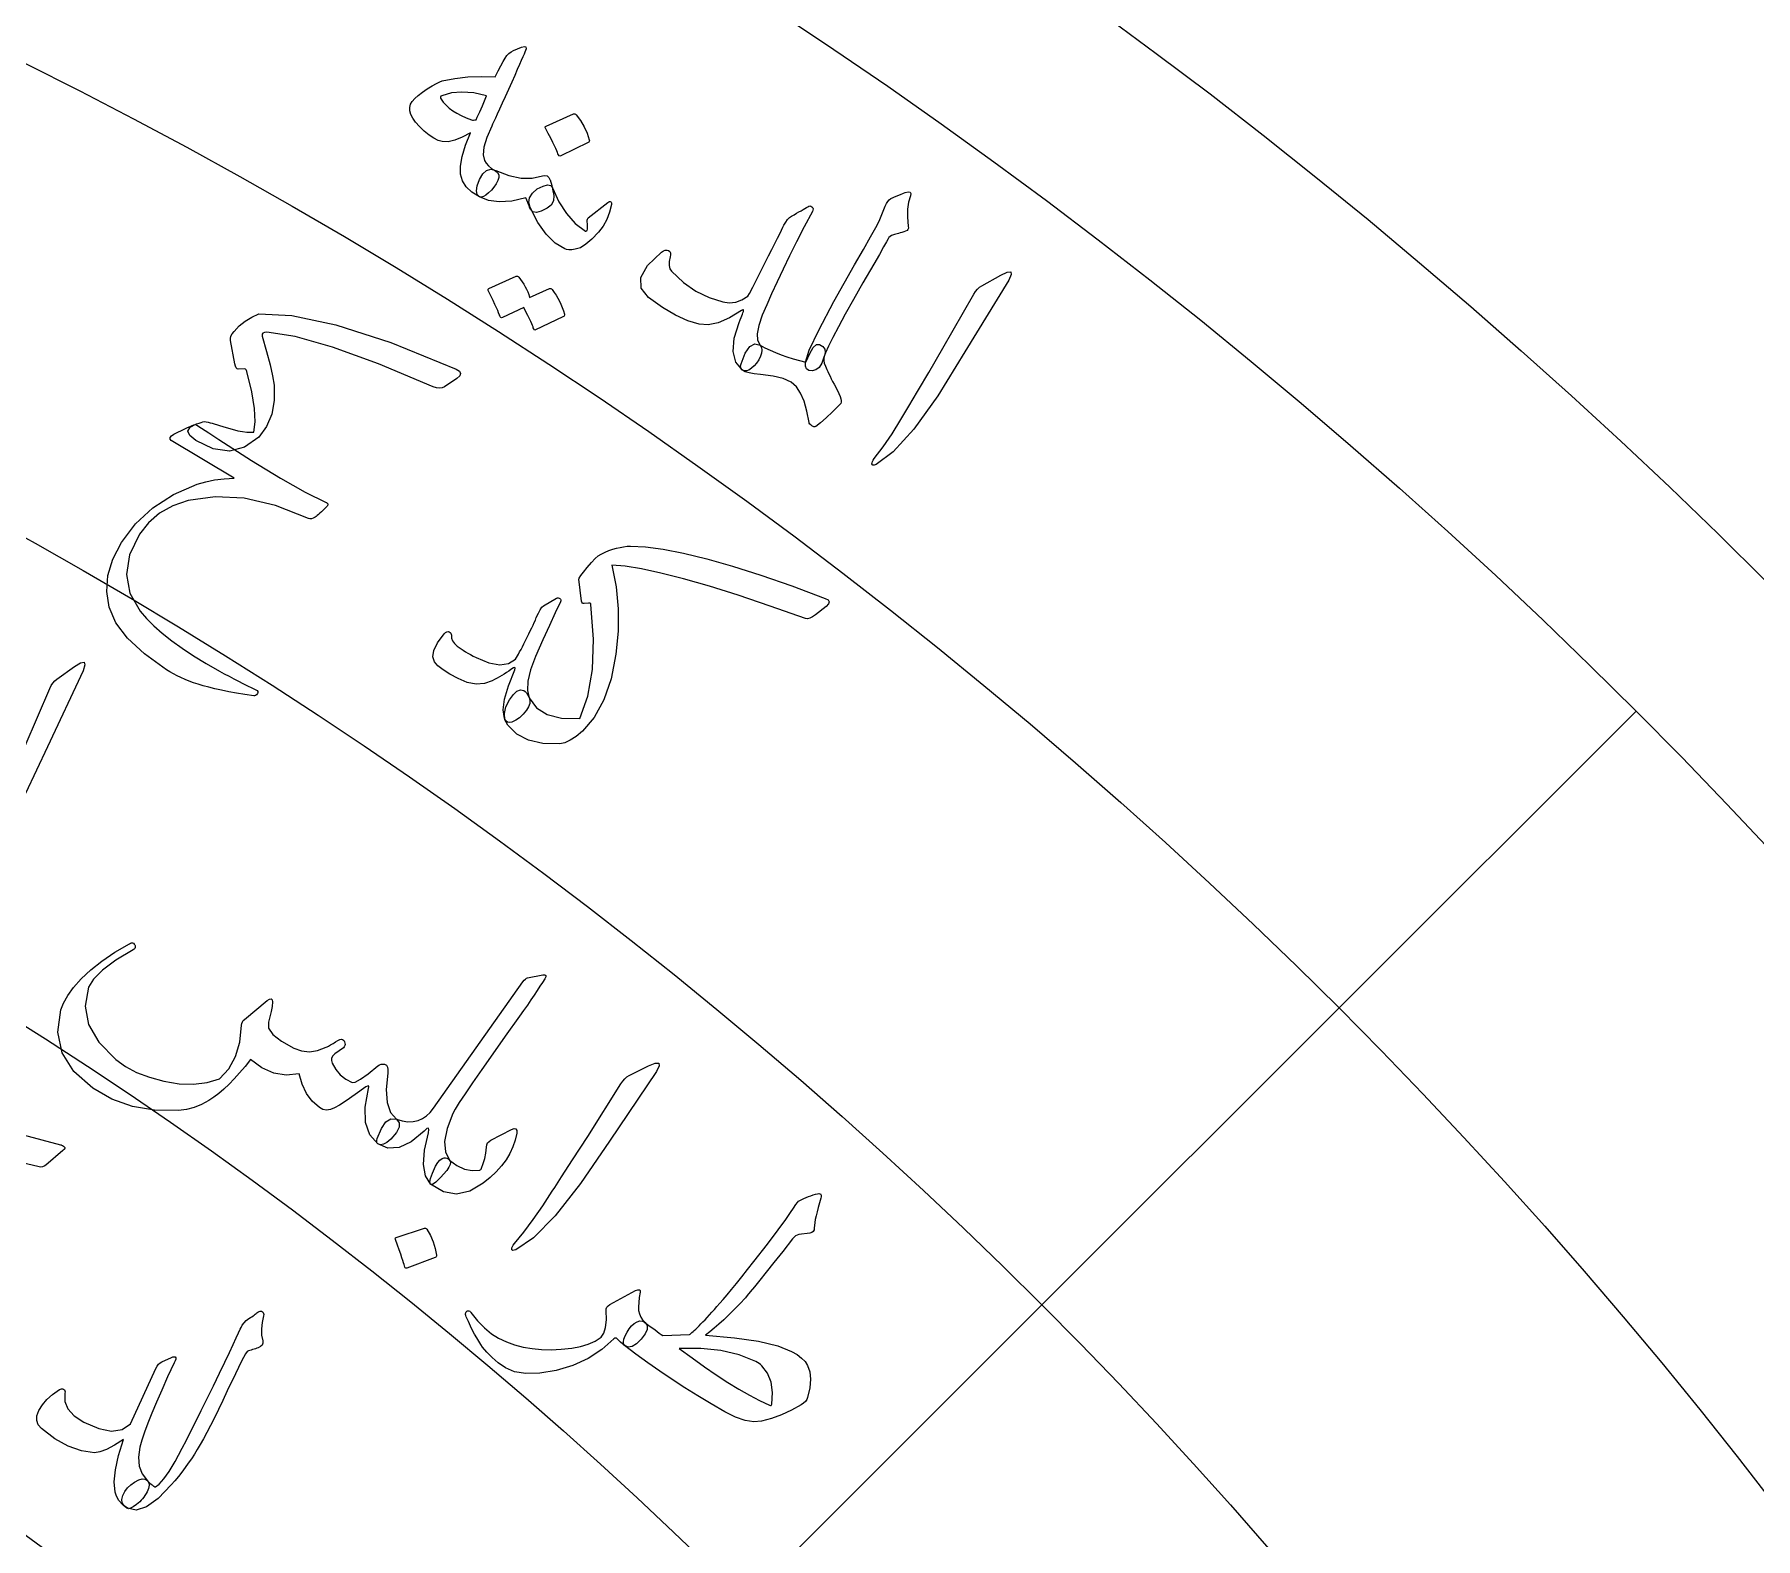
# Model space of a CAD drawing. Header units: millimetres. Extents: x -65 to 65, y -65 to 74.
# Drawn here: x 23.68 to 41.94, y 31.89 to 47.86 of the extents above; entities that cross this region are included whole.
import ezdxf

# ---------------------------------------------------------------- set-up
doc = ezdxf.new("R2010")
doc.units = ezdxf.units.MM
for name, color, linetype in [('ENGRAVE', 7, 'Continuous'), ('ENGRAVE_FINE', 8, 'Continuous'), ('GUIDE', 3, 'Continuous'), ('TEXT', 5, 'Continuous')]:
    doc.layers.add(name, color=color, linetype=linetype)

msp = doc.modelspace()

# ---------------------------------------------------------------- linework, layer by layer
at = {"layer": 'ENGRAVE'}
for radius in [57.525, 48.6086, 39.6922]:
    msp.add_circle((0, 0), radius, dxfattribs=at)
at = {"layer": 'ENGRAVE_FINE'}
for points in [[(40.6763, 40.6763), (34.3715, 34.3715)], [(34.3715, 34.3715), (28.0667, 28.0667)]]:
    msp.add_lwpolyline(points, dxfattribs=at)
for radius in [53.0668, 44.1504, 35.2341]:
    msp.add_circle((0, 0), radius, dxfattribs=at)
at = {"layer": 'GUIDE'}
msp.add_circle((0, 0), 59.475, dxfattribs=at)
at = {"layer": 'TEXT'}
for points in [[(28.8481, 47.7257), (28.8784, 47.7339), (28.8944, 47.7274), (28.8961, 47.7062), (28.8835, 47.6704), (28.8741, 47.6499), (28.8613, 47.6213), (28.8453, 47.5847), (28.826, 47.54), (28.8029, 47.4869), (28.7757, 47.4253), (28.7444, 47.355), (28.7088, 47.2762), (28.6739, 47.1987), (28.6425, 47.1294), (28.6148, 47.0682), (28.5906, 47.0151), (28.5702, 46.9704), (28.5537, 46.9342), (28.5409, 46.9065), (28.5321, 46.8874), (28.4793, 46.765), (28.4487, 46.6635), (28.4402, 46.5829), (28.4539, 46.5233), (28.4708, 46.4931), (28.4961, 46.4645), (28.5298, 46.4377), (28.572, 46.4126), (28.5942, 46.3933), (28.6057, 46.3695), (28.6064, 46.3411), (28.5963, 46.3082), (28.578, 46.2724), (28.5555, 46.2386), (28.529, 46.2068), (28.4985, 46.1769), (28.4687, 46.1538), (28.4425, 46.1391), (28.4199, 46.1328), (28.401, 46.1349), (28.3216, 46.1847), (28.2617, 46.2416), (28.2212, 46.3055), (28.2003, 46.3766), (28.1988, 46.4631), (28.216, 46.5652), (28.2521, 46.683), (28.3069, 46.8163), (28.2184, 46.7684), (28.1388, 46.7368), (28.068, 46.7215), (28.0062, 46.7224), (27.9632, 46.7352), (27.9172, 46.7577), (27.868, 46.7899), (27.8158, 46.8318), (27.7637, 46.8811), (27.7226, 46.927), (27.6925, 46.9695), (27.6734, 47.0086), (27.6632, 47.049), (27.6622, 47.0856), (27.6705, 47.1183), (27.688, 47.1472), (27.7165, 47.1793), (27.7524, 47.2123), (27.7957, 47.2462), (27.8464, 47.281), (27.8998, 47.3145), (27.9444, 47.34), (27.9801, 47.3576), (28.0069, 47.3672), (28.1395, 47.3929), (28.2774, 47.409), (28.4204, 47.4153), (28.5686, 47.4118), (28.6004, 47.4739), (28.6284, 47.527), (28.6527, 47.5714), (28.6733, 47.6068), (28.6928, 47.6353), (28.714, 47.6585), (28.7369, 47.6764), (28.7615, 47.6891)], [(28.4764, 47.2093), (28.34, 47.2387), (28.2155, 47.2486), (28.103, 47.2389), (28.0024, 47.2099), (27.993, 47.2034), (27.9883, 47.1951), (27.9884, 47.185), (27.9932, 47.1732), (28.0175, 47.1399), (28.0464, 47.1084), (28.08, 47.0785), (28.1182, 47.0502), (28.1611, 47.0236), (28.2087, 46.9987), (28.261, 46.9753), (28.3179, 46.9536), (28.3274, 46.9513), (28.3384, 46.9508), (28.351, 46.9519), (28.3651, 46.9547), (28.3786, 46.9812), (28.3923, 47.0093), (28.406, 47.0388), (28.4198, 47.0699), (28.4338, 47.1024), (28.4479, 47.1365), (28.4621, 47.1722), (28.4764, 47.2093)], [(29.3997, 47.0164), (29.406, 47.0178), (29.4129, 47.0167), (29.4204, 47.0131), (29.4284, 47.007), (29.4736, 46.945), (29.5118, 46.8798), (29.543, 46.8114), (29.5672, 46.7398), (29.5682, 46.7306), (29.5664, 46.7232), (29.562, 46.7174), (29.5548, 46.7134), (29.2631, 46.5717), (29.2542, 46.5695), (29.2464, 46.5725), (29.2398, 46.5807), (29.2342, 46.5941), (29.2294, 46.6057), (29.2215, 46.6235), (29.2106, 46.6474), (29.1965, 46.6776), (29.1789, 46.7143), (29.1574, 46.7576), (29.1319, 46.8076), (29.1025, 46.8643), (29.0992, 46.8727), (29.099, 46.8793), (29.1019, 46.8839), (29.1078, 46.8866)], [(29.1211, 46.0143), (29.057, 45.9828), (29.006, 45.9702), (28.9682, 45.9767), (28.9434, 46.0022), (28.9409, 46.0071), (28.9376, 46.0149), (28.9335, 46.0256), (28.9286, 46.0393), (28.9224, 46.0561), (28.9147, 46.0764), (28.9054, 46.1), (28.8945, 46.127), (28.7442, 46.0916), (28.612, 46.0811), (28.4976, 46.0955), (28.401, 46.1349), (28.377, 46.1613), (28.3692, 46.2012), (28.3775, 46.2545), (28.402, 46.3214), (28.4364, 46.3813), (28.4765, 46.4171), (28.5223, 46.4285), (28.5739, 46.4157), (28.7131, 46.3614), (28.8421, 46.3338), (28.961, 46.3331), (29.0698, 46.3593), (29.0958, 46.3641), (29.1181, 46.3579), (29.1366, 46.3406), (29.1514, 46.3123), (29.1536, 46.3078), (29.1561, 46.3013), (29.159, 46.2927), (29.1621, 46.282), (29.1656, 46.2692), (29.1693, 46.2544), (29.1734, 46.2375), (29.1777, 46.2186), (29.1916, 46.1498), (29.1868, 46.0928), (29.1632, 46.0477), (29.1211, 46.0143)], [(28.9389, 46.0221), (28.9257, 46.0745), (28.9335, 46.125), (28.9624, 46.1735), (29.0123, 46.22), (29.076, 46.2498), (29.1248, 46.2616), (29.1586, 46.2556), (29.1774, 46.2317), (29.2437, 46.0833), (29.3238, 45.9574), (29.4179, 45.8539), (29.5261, 45.7727), (29.5306, 45.7709), (29.5349, 45.7714), (29.539, 45.7741), (29.543, 45.779), (29.5467, 45.791), (29.5479, 45.8115), (29.5466, 45.8406), (29.5428, 45.8784), (29.5439, 45.8884), (29.5465, 45.8975), (29.5507, 45.9056), (29.5563, 45.9128), (29.7648, 46.0759), (29.7734, 46.0817), (29.7813, 46.0847), (29.7884, 46.0849), (29.7949, 46.0823), (29.8, 46.0777), (29.8031, 46.0716), (29.8042, 46.0642), (29.8033, 46.0553), (29.7819, 45.9723), (29.7516, 45.8956), (29.7124, 45.8252), (29.6643, 45.761), (29.5955, 45.6871), (29.5316, 45.6322), (29.4725, 45.5962), (29.4183, 45.5792), (29.3822, 45.5739), (29.3513, 45.5728), (29.3258, 45.5757), (29.3056, 45.5828), (29.2032, 45.6453), (29.1081, 45.7393), (29.0201, 45.8648), (28.9389, 46.0221)], [(31.38, 44.5622), (31.394, 44.5368), (31.3994, 44.5085), (31.3962, 44.4775), (31.3845, 44.4437), (31.3652, 44.4051), (31.343, 44.3709), (31.3178, 44.3411), (31.2895, 44.3155), (31.2612, 44.2967), (31.2355, 44.2871), (31.2125, 44.2867), (31.1922, 44.2955), (31.1218, 44.3818), (31.0924, 44.4949), (31.1041, 44.6351), (31.1567, 44.8024), (31.1676, 44.83), (31.1771, 44.8539), (31.1851, 44.8741), (31.1916, 44.8907), (31.1967, 44.9036), (31.2004, 44.9127), (31.2026, 44.9183), (31.2033, 44.9201), (31.2049, 44.9319), (31.2021, 44.9375), (31.195, 44.9366), (31.1834, 44.9295), (31.0538, 44.8502), (30.9354, 44.7993), (30.8282, 44.7768), (30.7322, 44.7829), (30.6119, 44.8192), (30.4827, 44.8787), (30.3445, 44.9613), (30.1969, 45.0671), (30.1172, 45.1659), (30.1129, 45.279), (30.1844, 45.4063), (30.3319, 45.5479), (30.3537, 45.5622), (30.3738, 45.57), (30.3924, 45.5713), (30.4092, 45.566), (30.4223, 45.5554), (30.4293, 45.5406), (30.4303, 45.5217), (30.4252, 45.4987), (30.4143, 45.4496), (30.4131, 45.4076), (30.4216, 45.3727), (30.4396, 45.3451), (30.5665, 45.2279), (30.6992, 45.1347), (30.8377, 45.0654), (30.9825, 45.0199), (31.0531, 45.0114), (31.1211, 45.0189), (31.1866, 45.0425), (31.2496, 45.0821), (31.2666, 45.1097), (31.3021, 45.1769), (31.3561, 45.2836), (31.4285, 45.4299), (31.4677, 45.5078), (31.5032, 45.5781), (31.5351, 45.6407), (31.5633, 45.6957), (31.5875, 45.7428), (31.6071, 45.7817), (31.6222, 45.8124), (31.6327, 45.835), (31.6512, 45.8679), (31.6706, 45.8947), (31.6908, 45.9155), (31.7118, 45.9301), (31.7405, 45.9465), (31.7673, 45.9617), (31.7921, 45.9758), (31.8151, 45.9887), (31.836, 46.0005), (31.8545, 46.0115), (31.8708, 46.0216), (31.8847, 46.0308), (31.8972, 46.0374), (31.9088, 46.0395), (31.9196, 46.0373), (31.9296, 46.0306), (31.9376, 46.019), (31.9414, 46.007), (31.9409, 45.9946), (31.9363, 45.9818), (31.849, 45.8167), (31.7677, 45.6593), (31.6924, 45.5096), (31.6231, 45.3675), (31.5596, 45.2333), (31.5018, 45.1069), (31.4496, 44.9885), (31.4032, 44.878), (31.3654, 44.7708), (31.3489, 44.6825), (31.3538, 44.613), (31.38, 44.5622)], [(32.5858, 45.4213), (32.4715, 45.2223), (32.3708, 45.0447), (32.2837, 44.8887), (32.2102, 44.754), (32.1504, 44.6411), (32.1046, 44.5499), (32.0727, 44.4804), (32.0548, 44.4328), (32.0334, 44.3699), (32.006, 44.325), (31.9724, 44.2978), (31.9328, 44.2884), (31.8964, 44.2937), (31.8723, 44.3108), (31.8605, 44.3396), (31.861, 44.3802), (31.9019, 44.5072), (32.0021, 44.7216), (32.1616, 45.0233), (32.3799, 45.4126), (32.4767, 45.5781), (32.5529, 45.711), (32.6086, 45.8112), (32.6438, 45.8787), (32.707, 46.0383), (32.7197, 46.0655), (32.7342, 46.0879), (32.7506, 46.1057), (32.7688, 46.1189), (32.8251, 46.1428), (32.8688, 46.1611), (32.9001, 46.1739), (32.9188, 46.1812), (32.9514, 46.1882), (32.9718, 46.1845), (32.9799, 46.1701), (32.9758, 46.145), (32.9547, 46.0804), (32.9437, 46.0053), (32.9429, 45.9195), (32.952, 45.8231), (32.953, 45.8045), (32.9487, 45.7898), (32.9391, 45.7788), (32.9242, 45.7717), (32.9037, 45.7648), (32.8844, 45.7585), (32.8663, 45.7527), (32.8494, 45.7473), (32.8338, 45.7425), (32.8194, 45.7382), (32.8062, 45.7344), (32.7943, 45.7311), (32.7757, 45.7244), (32.7602, 45.7154), (32.7477, 45.7044), (32.7382, 45.6911), (32.7214, 45.6594), (32.6904, 45.6038), (32.6452, 45.5245), (32.5858, 45.4213)], [(33.9337, 45.3049), (34.0025, 45.3371), (34.0397, 45.3387), (34.0451, 45.3097), (34.0188, 45.2501), (33.5529, 44.4895), (33.2646, 44.0243), (33.0109, 43.6703), (32.7928, 43.4268), (32.6106, 43.2936), (32.5905, 43.2866), (32.5764, 43.2854), (32.5682, 43.2898), (32.5661, 43.2999), (32.5675, 43.3122), (32.5722, 43.3259), (32.5803, 43.3411), (32.5916, 43.3578), (32.686, 43.4832), (32.7802, 43.6207), (32.8744, 43.77), (32.9684, 43.9314), (32.9937, 43.9731), (33.0608, 44.0864), (33.1696, 44.2715), (33.3199, 44.5285), (33.6474, 45.1026), (33.6668, 45.1317), (33.6875, 45.1564), (33.7096, 45.1766), (33.733, 45.1925)], [(29.1441, 45.1609), (29.1503, 45.1623), (29.157, 45.1612), (29.1642, 45.1576), (29.1719, 45.1516), (29.194, 45.1214), (29.2144, 45.0906), (29.2331, 45.0593), (29.2501, 45.0275), (29.2655, 44.9948), (29.2793, 44.961), (29.2915, 44.926), (29.3022, 44.8898), (29.3027, 44.8805), (29.3004, 44.8726), (29.2953, 44.8659), (29.2873, 44.8606), (28.9951, 44.7221), (28.9892, 44.7216), (28.9835, 44.7253), (28.9779, 44.7332), (28.9724, 44.7454), (28.9696, 44.7552), (28.964, 44.7697), (28.9558, 44.789), (28.9448, 44.813), (28.9309, 44.8419), (28.9143, 44.8763), (28.8947, 44.916), (28.8722, 44.961), (28.6442, 44.8531), (28.6355, 44.8509), (28.6279, 44.8538), (28.6216, 44.8619), (28.6165, 44.8751), (28.612, 44.8865), (28.6047, 44.9041), (28.5945, 44.9277), (28.5814, 44.9575), (28.565, 44.9937), (28.545, 45.0365), (28.5212, 45.0858), (28.4937, 45.1418), (28.492, 45.1493), (28.4928, 45.1552), (28.4963, 45.1595), (28.5024, 45.1621), (28.7903, 45.2928), (28.7965, 45.2943), (28.8032, 45.2932), (28.8104, 45.2897), (28.8182, 45.2837), (28.8379, 45.2594), (28.8561, 45.2343), (28.8726, 45.2083), (28.8875, 45.1815), (28.9009, 45.1539), (28.9129, 45.1259), (28.9236, 45.0974), (28.9329, 45.0685)], [(28.1605, 44.2076), (28.029, 44.1194), (28.0049, 44.1071), (27.977, 44.1029), (27.9453, 44.1067), (27.9099, 44.1187), (27.3297, 44.3643), (26.8416, 44.5408), (26.4467, 44.6513), (26.146, 44.6981), (26.1191, 44.6968), (26.1017, 44.6895), (26.0937, 44.6762), (26.0951, 44.657), (26.1427, 44.4935), (26.1794, 44.3525), (26.2055, 44.2339), (26.2212, 44.1377), (26.2235, 43.9749), (26.1971, 43.8287), (26.1423, 43.6989), (26.0593, 43.5855), (25.9081, 43.4785), (25.7467, 43.437), (25.5748, 43.4606), (25.3919, 43.5493), (25.3282, 43.6018), (25.3078, 43.6485), (25.3308, 43.6897), (25.3971, 43.7252), (25.4249, 43.7344), (25.4477, 43.7414), (25.4655, 43.7462), (25.4782, 43.7488), (25.501, 43.7461), (25.5231, 43.7422), (25.5446, 43.7374), (25.5655, 43.7314), (25.6426, 43.7068), (25.7132, 43.6854), (25.7774, 43.6676), (25.8353, 43.6531), (25.887, 43.6427), (25.9331, 43.6368), (25.9733, 43.6355), (26.0079, 43.6387), (26.0217, 43.7453), (26.014, 43.888), (25.9846, 44.0668), (25.9328, 44.2817), (25.9292, 44.2917), (25.9243, 44.2997), (25.9183, 44.3056), (25.911, 44.3094), (25.8405, 44.3058), (25.8285, 44.3095), (25.8187, 44.3204), (25.8111, 44.3383), (25.8057, 44.3633), (25.7588, 44.6102), (25.7582, 44.6333), (25.7642, 44.6573), (25.7768, 44.6821), (25.7961, 44.7077), (25.8524, 44.7661), (25.9152, 44.8165), (25.9845, 44.859), (26.0603, 44.8934), (26.4098, 44.8772), (26.8764, 44.7764), (27.459, 44.5876), (28.1556, 44.3062), (28.1893, 44.2845), (28.2013, 44.2608), (28.1917, 44.2352), (28.1605, 44.2076)], [(32.0094, 44.5681), (32.0461, 44.5462), (32.0669, 44.5178), (32.072, 44.4829), (32.0611, 44.4416), (32.0553, 44.4215), (32.0552, 44.3978), (32.0609, 44.3705), (32.0723, 44.3396), (32.0806, 44.3218), (32.0896, 44.3019), (32.0995, 44.2801), (32.1101, 44.2563), (32.1218, 44.2309), (32.1348, 44.2042), (32.1491, 44.1763), (32.1647, 44.1472), (32.1936, 44.0927), (32.2154, 44.0484), (32.2301, 44.0143), (32.2378, 43.9905), (32.2412, 43.972), (32.2404, 43.956), (32.2353, 43.9426), (32.226, 43.9317), (32.1498, 43.8533), (32.0817, 43.7881), (32.0217, 43.7361), (31.9697, 43.6972), (31.961, 43.6937), (31.9515, 43.6936), (31.9412, 43.697), (31.9301, 43.7037), (31.9173, 43.7139), (31.9079, 43.7233), (31.9017, 43.732), (31.899, 43.7399), (31.8759, 43.8618), (31.8459, 43.9655), (31.8092, 44.051), (31.7659, 44.1183), (31.7083, 44.1675), (31.6253, 44.2058), (31.5169, 44.2331), (31.3832, 44.2492), (31.3182, 44.2564), (31.2648, 44.2664), (31.2228, 44.2795), (31.1922, 44.2955), (31.1803, 44.3074), (31.1741, 44.3226), (31.1734, 44.3411), (31.1783, 44.3629), (31.2222, 44.4762), (31.2705, 44.5472), (31.323, 44.5759), (31.38, 44.5622), (31.4315, 44.5341), (31.4857, 44.5075), (31.5426, 44.4822), (31.6021, 44.4583), (31.6642, 44.436), (31.7289, 44.4157), (31.7962, 44.3974), (31.8661, 44.381), (31.9058, 44.4727), (31.9428, 44.5345), (31.9774, 44.5663), (32.0094, 44.5681)], [(25.634, 43.5605), (25.983, 43.3364), (26.2889, 43.1497), (26.5524, 43.0012), (26.7743, 42.8919), (26.7812, 42.8887), (26.7865, 42.8848), (26.7902, 42.8802), (26.7923, 42.875), (26.7928, 42.8694), (26.7914, 42.8636), (26.7884, 42.8578), (26.7836, 42.8519), (26.7627, 42.8303), (26.7432, 42.8107), (26.7251, 42.793), (26.7085, 42.7773), (26.6933, 42.7635), (26.6797, 42.7516), (26.6674, 42.7417), (26.6566, 42.7337), (26.6372, 42.7224), (26.6192, 42.7163), (26.6026, 42.7155), (26.5874, 42.7199), (26.236, 42.8576), (25.9055, 42.9347), (25.5968, 42.952), (25.3103, 42.91), (25.1462, 42.8545), (25.0053, 42.7763), (24.8875, 42.6756), (24.7925, 42.5526), (24.6874, 42.334), (24.6537, 42.1254), (24.6911, 41.9267), (24.799, 41.7377), (24.8665, 41.6596), (24.9449, 41.5812), (25.0343, 41.5025), (25.1347, 41.4234), (25.2458, 41.3438), (25.3673, 41.2635), (25.4991, 41.1824), (25.6414, 41.1003), (25.6927, 41.0723), (25.7434, 41.0451), (25.7934, 41.0187), (25.8428, 40.993), (25.8913, 40.9684), (25.9384, 40.945), (25.9843, 40.9228), (26.029, 40.9018), (26.042, 40.8945), (26.0488, 40.8854), (26.0494, 40.8745), (26.0439, 40.8618), (26.0343, 40.849), (26.0248, 40.8405), (26.0152, 40.8363), (26.0057, 40.8365), (25.9113, 40.8509), (25.8228, 40.8657), (25.7402, 40.8809), (25.6634, 40.8966), (25.5926, 40.9124), (25.5277, 40.9283), (25.4688, 40.9441), (25.4158, 40.96), (25.3675, 40.9773), (25.321, 40.9949), (25.2763, 41.0128), (25.2334, 41.031), (25.1922, 41.0499), (25.153, 41.0699), (25.1155, 41.0912), (25.08, 41.1136), (24.8465, 41.2824), (24.6669, 41.449), (24.5415, 41.6141), (24.4703, 41.7783), (24.445, 41.9458), (24.4582, 42.1164), (24.51, 42.29), (24.6008, 42.4666), (24.7509, 42.6639), (24.9349, 42.8332), (25.1533, 42.9738), (25.4063, 43.0853), (25.4954, 43.1115), (25.5904, 43.1308), (25.6913, 43.1432), (25.7981, 43.1486), (25.1307, 43.5481), (25.1186, 43.5644), (25.119, 43.5809), (25.1321, 43.5975), (25.1578, 43.6143), (25.2004, 43.6358), (25.2389, 43.6549), (25.2733, 43.6718), (25.3036, 43.6863), (25.3298, 43.6984), (25.3516, 43.7079), (25.3691, 43.7147), (25.3823, 43.7189), (25.4013, 43.7099), (25.4497, 43.6806), (25.5273, 43.6309), (25.634, 43.5605)], [(32.0712, 41.8726), (32.1019, 41.8565), (32.1139, 41.8368), (32.1073, 41.8137), (32.0821, 41.7871), (31.9665, 41.6972), (31.9355, 41.6753), (31.9073, 41.6614), (31.8821, 41.6553), (31.8598, 41.6572), (31.4875, 41.7905), (31.1479, 41.9049), (30.8413, 42.0012), (30.5676, 42.08), (30.3271, 42.1415), (30.12, 42.1855), (29.9463, 42.2127), (29.806, 42.2233), (29.8508, 41.9941), (29.8731, 41.7606), (29.8729, 41.5229), (29.8503, 41.281), (29.7979, 41.0177), (29.721, 40.7938), (29.6202, 40.6091), (29.4961, 40.4634), (29.4281, 40.4067), (29.3654, 40.3653), (29.3078, 40.3389), (29.2554, 40.3277), (29.0744, 40.3314), (28.922, 40.3656), (28.7978, 40.4305), (28.7015, 40.5266), (28.6719, 40.5845), (28.6653, 40.6488), (28.6816, 40.7196), (28.7209, 40.7968), (28.7608, 40.8524), (28.7993, 40.8874), (28.8365, 40.9016), (28.8723, 40.8951), (28.8854, 40.8848), (28.8993, 40.8681), (28.9139, 40.8449), (28.9294, 40.8152), (29.0049, 40.7097), (29.1194, 40.6383), (29.273, 40.6007), (29.4663, 40.5966), (29.5522, 40.835), (29.6012, 41.1161), (29.6125, 41.4403), (29.5847, 41.8077), (29.5819, 41.8154), (29.5766, 41.8203), (29.5689, 41.8226), (29.5588, 41.8221), (29.5127, 41.8192), (29.5025, 41.8192), (29.4945, 41.8231), (29.4887, 41.8309), (29.4851, 41.8425), (29.4563, 42.0753), (29.4609, 42.0883), (29.4772, 42.1138), (29.5053, 42.1517), (29.545, 42.202), (29.5891, 42.2542), (29.6283, 42.2951), (29.6626, 42.3246), (29.6921, 42.3428), (29.7345, 42.3625), (29.7759, 42.3794), (29.8161, 42.3937), (29.8553, 42.4053), (29.8935, 42.4143), (29.9308, 42.421), (29.9673, 42.4254), (30.0029, 42.4273), (30.163, 42.4186), (30.3513, 42.3934), (30.5679, 42.3514), (30.8127, 42.2922), (31.0855, 42.2152), (31.3863, 42.1201), (31.7149, 42.0061), (32.0712, 41.8726)], [(28.6668, 40.5985), (28.6539, 40.6874), (28.6676, 40.8028), (28.708, 40.9447), (28.7749, 41.1131), (28.7812, 41.1323), (28.7767, 41.1394), (28.7612, 41.1345), (28.7349, 41.1175), (28.7112, 41.1008), (28.687, 41.0846), (28.6625, 41.069), (28.6377, 41.0538), (28.6126, 41.039), (28.5875, 41.0245), (28.5624, 41.0102), (28.5372, 40.9962), (28.4532, 40.9683), (28.3647, 40.963), (28.2716, 40.9803), (28.174, 41.0202), (28.0854, 41.0682), (28.0145, 41.1137), (27.9611, 41.1568), (27.9253, 41.1976), (27.9052, 41.2516), (27.9153, 41.3192), (27.9556, 41.4003), (28.0263, 41.4949), (28.0411, 41.509), (28.055, 41.5174), (28.0679, 41.52), (28.0799, 41.517), (28.091, 41.5098), (28.0985, 41.5016), (28.1024, 41.4923), (28.1027, 41.4821), (28.1034, 41.4508), (28.1143, 41.4208), (28.1352, 41.3922), (28.1663, 41.365), (28.1849, 41.3509), (28.2054, 41.3364), (28.2278, 41.3216), (28.2522, 41.3064), (28.2783, 41.2909), (28.3061, 41.2753), (28.3354, 41.2596), (28.3663, 41.2437), (28.5018, 41.1879), (28.6167, 41.1665), (28.711, 41.1799), (28.7847, 41.2281), (28.7934, 41.2434), (28.8034, 41.2612), (28.815, 41.2814), (28.8279, 41.304), (28.8421, 41.3295), (28.8573, 41.3581), (28.8736, 41.39), (28.8908, 41.4251), (28.9082, 41.461), (28.9249, 41.4951), (28.9408, 41.5276), (28.9561, 41.5583), (28.9703, 41.5876), (28.9831, 41.6155), (28.9945, 41.6423), (29.0046, 41.6678), (29.0265, 41.7151), (29.0462, 41.7517), (29.0639, 41.7774), (29.0794, 41.7923), (29.2203, 41.8748), (29.2289, 41.8774), (29.2373, 41.8777), (29.2455, 41.8756), (29.2536, 41.8712), (29.2601, 41.8647), (29.2633, 41.8565), (29.2634, 41.8466), (29.2603, 41.8351), (29.205, 41.7199), (29.1428, 41.585), (29.0735, 41.4305), (28.9971, 41.2563), (28.9435, 41.1143), (28.9143, 40.9935), (28.9096, 40.8938), (28.9294, 40.8152), (28.9369, 40.7871), (28.9346, 40.7562), (28.9224, 40.7224), (28.9002, 40.6858), (28.8646, 40.6414), (28.8267, 40.6056), (28.7866, 40.5783), (28.7443, 40.5595), (28.7192, 40.554), (28.698, 40.5587), (28.6805, 40.5735), (28.6668, 40.5985)], [(27.3237, 36.9097), (27.3403, 36.9202), (27.3575, 36.9263), (27.3754, 36.928), (27.3939, 36.9253), (27.4133, 36.9152), (27.4255, 36.8962), (27.4305, 36.8685), (27.4284, 36.8319), (27.4112, 36.6591), (27.4207, 36.5198), (27.457, 36.4139), (27.5205, 36.3413), (27.5498, 36.3048), (27.5496, 36.2578), (27.5199, 36.2001), (27.4607, 36.1319), (27.4188, 36.096), (27.382, 36.0756), (27.3503, 36.0707), (27.3236, 36.0813), (27.2383, 36.1777), (27.1931, 36.3077), (27.1877, 36.4715), (27.222, 36.6693), (27.2256, 36.6866), (27.2221, 36.6951), (27.2115, 36.6948), (27.1938, 36.6857), (27.0804, 36.6033), (26.9876, 36.5384), (26.9151, 36.4911), (26.863, 36.4615), (26.8199, 36.444), (26.7789, 36.439), (26.7399, 36.4466), (26.7029, 36.4666), (26.6261, 36.5337), (26.5644, 36.6158), (26.5179, 36.7129), (26.4864, 36.8252), (26.3498, 36.8112), (26.2188, 36.8318), (26.093, 36.8872), (25.9722, 36.9773), (25.9136, 36.9023), (25.8558, 36.8332), (25.7991, 36.7701), (25.7433, 36.7129), (25.6884, 36.6615), (25.6342, 36.6157), (25.5808, 36.5754), (25.528, 36.5407), (25.4523, 36.4982), (25.3734, 36.4663), (25.2913, 36.4447), (25.2059, 36.4336), (24.9534, 36.4369), (24.7184, 36.4775), (24.5003, 36.5556), (24.2986, 36.6716), (24.0977, 36.8502), (23.9737, 37.0479), (23.9267, 37.2654), (23.9569, 37.5035), (23.9851, 37.5761), (24.0308, 37.6552), (24.0943, 37.7407), (24.1756, 37.8326), (24.2751, 37.9273), (24.3934, 38.0212), (24.5306, 38.1142), (24.6869, 38.2062), (24.6991, 38.2115), (24.71, 38.2139), (24.7196, 38.2133), (24.7278, 38.2099), (24.737, 38.2026), (24.7434, 38.1944), (24.7471, 38.1853), (24.7481, 38.1752), (24.7464, 38.1652), (24.7422, 38.1563), (24.7356, 38.1485), (24.7264, 38.1417), (24.5413, 38.0298), (24.401, 37.9259), (24.3051, 37.8306), (24.2534, 37.744), (24.2166, 37.5441), (24.2527, 37.3497), (24.3612, 37.1604), (24.542, 36.9755), (24.6432, 36.9021), (24.7618, 36.8396), (24.8977, 36.7878), (25.0512, 36.7465), (25.2148, 36.7191), (25.3677, 36.7139), (25.5099, 36.7311), (25.6414, 36.7709), (25.7408, 36.8767), (25.8134, 37.0067), (25.8588, 37.1611), (25.8766, 37.3401), (25.8796, 37.3598), (25.8857, 37.3768), (25.8948, 37.3911), (25.907, 37.4028), (26.1466, 37.6027), (26.1717, 37.6183), (26.1901, 37.621), (26.2017, 37.6107), (26.2064, 37.5875), (26.2002, 37.5383), (26.1906, 37.4859), (26.1776, 37.4303), (26.1612, 37.3716), (26.1635, 37.3099), (26.2097, 37.2434), (26.2994, 37.172), (26.4328, 37.0954), (26.5141, 37.0666), (26.5978, 37.0587), (26.684, 37.0718), (26.7728, 37.1058), (26.785, 37.1108), (26.7973, 37.1166), (26.8096, 37.1233), (26.8219, 37.1307), (26.8343, 37.1386), (26.8469, 37.1468), (26.8596, 37.155), (26.8724, 37.1635), (26.8973, 37.1791), (26.9183, 37.1884), (26.9355, 37.1917), (26.9488, 37.1888), (26.9577, 37.1826), (26.9648, 37.1738), (26.97, 37.1625), (26.9733, 37.1486), (26.9749, 37.1354), (26.9728, 37.1232), (26.9669, 37.1121), (26.9573, 37.1019), (26.8664, 37.0381), (26.844, 37.0149), (26.8318, 36.9905), (26.8298, 36.9647), (26.8381, 36.9378), (26.8763, 36.8698), (26.9243, 36.8132), (26.9822, 36.7677), (27.0499, 36.7334), (27.0836, 36.7373), (27.1404, 36.768), (27.2204, 36.8255), (27.3237, 36.9097)], [(28.0848, 35.9069), (28.0931, 35.8869), (28.0907, 35.862), (28.0777, 35.8323), (28.054, 35.7976), (27.9892, 35.7237), (27.9393, 35.6745), (27.9042, 35.6499), (27.8839, 35.65), (27.829, 35.7397), (27.8066, 35.8607), (27.8165, 36.013), (27.8588, 36.197), (27.8652, 36.2324), (27.86, 36.2475), (27.8433, 36.2423), (27.815, 36.2169), (27.6761, 36.1031), (27.548, 36.0426), (27.4305, 36.0353), (27.3236, 36.0813), (27.3167, 36.0896), (27.3132, 36.1016), (27.3131, 36.1173), (27.3163, 36.1368), (27.3599, 36.2438), (27.4083, 36.3136), (27.4619, 36.3461), (27.5205, 36.3413), (27.5816, 36.324), (27.6404, 36.3162), (27.697, 36.3181), (27.7514, 36.3296), (27.7959, 36.3492), (27.838, 36.3774), (27.8776, 36.4144), (27.9149, 36.46), (28.8622, 37.8023), (28.876, 37.8188), (28.8888, 37.831), (28.9007, 37.8388), (28.9116, 37.8421), (29.0731, 37.8736), (29.0948, 37.8744), (29.1056, 37.8681), (29.1057, 37.8546), (29.0949, 37.834), (29.0702, 37.7956), (29.0432, 37.7537), (29.0139, 37.7085), (28.9823, 37.66), (28.9481, 37.6083), (28.9107, 37.5539), (28.8703, 37.4967), (28.8269, 37.4366), (28.6753, 37.2245), (28.5417, 37.0359), (28.4261, 36.8709), (28.3286, 36.7294), (28.2491, 36.6118), (28.1876, 36.5184), (28.1441, 36.449), (28.1187, 36.4039), (28.0577, 36.2432), (28.0317, 36.1068), (28.0407, 35.9948), (28.0848, 35.9069)], [(30.1966, 36.9092), (30.2669, 36.9383), (30.3042, 36.9381), (30.3085, 36.9088), (30.2797, 36.8504), (29.7816, 36.1104), (29.4734, 35.6582), (29.2046, 35.3156), (28.9761, 35.0819), (28.7883, 34.9566), (28.768, 34.9505), (28.7538, 34.9498), (28.7459, 34.9546), (28.7442, 34.9648), (28.7461, 34.977), (28.7514, 34.9905), (28.7601, 35.0053), (28.7722, 35.0215), (28.8719, 35.1427), (28.972, 35.2759), (29.0725, 35.4211), (29.1734, 35.5783), (29.2004, 35.6188), (29.2723, 35.7292), (29.389, 35.9095), (29.5501, 36.1598), (29.9015, 36.7197), (29.9221, 36.7479), (29.9438, 36.7717), (29.9668, 36.791), (29.9909, 36.8058)], [(28.5234, 36.12), (28.7428, 36.2329), (28.7699, 36.2429), (28.7879, 36.2399), (28.7968, 36.2239), (28.7965, 36.1949), (28.7795, 36.1208), (28.7548, 36.0491), (28.7226, 35.9796), (28.6829, 35.9123), (28.6351, 35.8471), (28.579, 35.7837), (28.5145, 35.722), (28.4416, 35.6621), (28.2982, 35.5776), (28.1572, 35.5479), (28.0182, 35.5728), (27.8811, 35.6522), (27.8739, 35.6725), (27.8806, 35.7112), (27.9012, 35.7684), (27.9356, 35.8442), (27.9577, 35.8817), (27.9805, 35.9091), (28.0038, 35.9262), (28.0277, 35.9332), (28.0417, 35.932), (28.0554, 35.9277), (28.0688, 35.92), (28.082, 35.9092), (28.1623, 35.8502), (28.2429, 35.8127), (28.324, 35.7966), (28.4055, 35.8019), (28.4103, 35.8036), (28.4145, 35.8075), (28.4182, 35.8136), (28.4213, 35.8218), (28.442, 35.8707), (28.4579, 35.9246), (28.4689, 35.9834), (28.4752, 36.0472), (28.4789, 36.0702), (28.4882, 36.09), (28.503, 36.1066), (28.5234, 36.12)], [(31.9902, 35.5514), (32.0031, 35.5523), (32.0132, 35.5515), (32.0204, 35.5489), (32.0248, 35.5446), (32.0281, 35.5374), (32.0293, 35.5284), (32.0282, 35.5178), (32.025, 35.5054), (32.01, 35.4531), (31.9965, 35.4042), (31.9845, 35.3589), (31.974, 35.317), (31.9656, 35.2788), (31.9596, 35.2445), (31.9562, 35.214), (31.9552, 35.1873), (31.9533, 35.1664), (31.9446, 35.1505), (31.929, 35.1396), (31.9065, 35.1337), (31.7902, 35.1168), (31.7726, 35.1116), (31.756, 35.1026), (31.7402, 35.0897), (31.7253, 35.0729), (31.6196, 34.938), (31.526, 34.8194), (31.4448, 34.7173), (31.3758, 34.6316), (31.3192, 34.5618), (31.2749, 34.5078), (31.243, 34.4695), (31.2234, 34.4469), (31.1635, 34.382), (31.1054, 34.3215), (31.0492, 34.2654), (30.9949, 34.2138), (30.9426, 34.1664), (30.8925, 34.1231), (30.8447, 34.084), (30.7991, 34.0489), (31.1083, 34.0224), (31.3641, 33.9842), (31.5662, 33.9353), (31.7143, 33.8764), (31.7731, 33.8424), (31.8206, 33.8064), (31.8569, 33.7685), (31.882, 33.7287), (31.9059, 33.6605), (31.9143, 33.5807), (31.9071, 33.4893), (31.8843, 33.3865), (31.8755, 33.3651), (31.8609, 33.3449), (31.8405, 33.3259), (31.8143, 33.308), (31.7113, 33.2523), (31.6072, 33.205), (31.5021, 33.1662), (31.3959, 33.1358), (31.3143, 33.1288), (31.2221, 33.143), (31.1191, 33.1783), (31.0053, 33.2345), (30.8615, 33.3185), (30.7206, 33.4037), (30.5826, 33.4901), (30.4475, 33.5776), (30.3156, 33.6664), (30.1872, 33.7566), (30.0622, 33.8481), (29.9407, 33.941), (29.9311, 33.9561), (29.9291, 33.9778), (29.9347, 34.0061), (29.9478, 34.041), (29.9673, 34.0808), (29.99, 34.1161), (30.0158, 34.1468), (30.0447, 34.1729), (30.0746, 34.1916), (30.1032, 34.1999), (30.1305, 34.1979), (30.1565, 34.1856), (30.1854, 34.1628), (30.213, 34.1416), (30.2395, 34.1222), (30.2647, 34.1043), (30.2884, 34.0878), (30.3102, 34.0723), (30.3303, 34.0578), (30.3485, 34.0443), (30.6295, 34.0554), (30.6365, 34.0605), (30.6452, 34.0675), (30.6556, 34.0763), (30.6676, 34.0869), (30.6813, 34.0994), (30.6967, 34.1138), (30.7137, 34.13), (30.7324, 34.1481), (30.7524, 34.168), (30.7735, 34.1897), (30.7956, 34.2132), (30.8187, 34.2386), (30.8429, 34.2654), (30.8681, 34.2935), (30.8944, 34.3227), (30.9218, 34.3531), (30.9523, 34.3877), (30.9883, 34.4297), (31.0296, 34.4791), (31.0763, 34.5358), (31.1281, 34.5995), (31.1847, 34.6699), (31.2459, 34.747), (31.312, 34.8308), (31.458, 35.0171), (31.572, 35.166), (31.6539, 35.2772), (31.7038, 35.3507), (31.7345, 35.3993), (31.7585, 35.4356), (31.7759, 35.4595), (31.7866, 35.4712), (31.8151, 35.4858), (31.8425, 35.499), (31.8689, 35.5106), (31.8942, 35.5207), (31.9189, 35.5296), (31.9431, 35.5377), (31.9669, 35.545), (31.9902, 35.5514)], [(27.8174, 35.1859), (27.8237, 35.1868), (27.8302, 35.185), (27.837, 35.1808), (27.8441, 35.1741), (27.8803, 35.109), (27.9092, 35.0414), (27.931, 34.9713), (27.9456, 34.8987), (27.9453, 34.8896), (27.9427, 34.8824), (27.9376, 34.8772), (27.9302, 34.8739), (27.6293, 34.7616), (27.6204, 34.7603), (27.6133, 34.7639), (27.6078, 34.7726), (27.6041, 34.7862), (27.6009, 34.798), (27.5955, 34.8162), (27.5878, 34.8408), (27.5779, 34.8717), (27.5654, 34.9093), (27.5499, 34.9538), (27.5315, 35.0052), (27.51, 35.0636), (27.5078, 35.0722), (27.5084, 35.0787), (27.5118, 35.0829), (27.5179, 35.0851)], [(29.784, 34.3764), (30.0584, 34.5221), (30.0829, 34.5314), (30.0994, 34.532), (30.1078, 34.5241), (30.1081, 34.5076), (30.0975, 34.4495), (30.091, 34.3975), (30.0884, 34.3515), (30.09, 34.3116), (30.098, 34.275), (30.1122, 34.2415), (30.1326, 34.2108), (30.1592, 34.1832), (30.1809, 34.1507), (30.1813, 34.1105), (30.1603, 34.0624), (30.1181, 34.0067), (30.0675, 33.9576), (30.0216, 33.93), (29.9802, 33.9236), (29.9434, 33.9386), (29.9209, 33.9566), (29.8986, 33.9756), (29.8766, 33.9956), (29.8549, 34.0165), (29.8501, 34.0188), (29.8439, 34.0188), (29.8363, 34.0165), (29.8271, 34.0119), (29.6997, 33.8956), (29.555, 33.801), (29.3932, 33.7279), (29.2144, 33.6759), (29.0405, 33.6464), (28.8932, 33.6408), (28.7724, 33.6593), (28.6778, 33.7021), (28.6015, 33.7572), (28.5354, 33.8121), (28.4796, 33.8671), (28.4341, 33.9222), (28.4141, 33.9519), (28.3935, 33.9846), (28.3721, 34.0201), (28.35, 34.0586), (28.3276, 34.1002), (28.3053, 34.1451), (28.2833, 34.1934), (28.2613, 34.245), (28.2554, 34.2575), (28.2525, 34.2688), (28.2525, 34.2787), (28.2554, 34.2875), (28.2611, 34.2978), (28.2673, 34.3047), (28.2742, 34.3081), (28.2816, 34.3082), (28.2901, 34.3068), (28.2978, 34.303), (28.3048, 34.297), (28.311, 34.2887), (28.3813, 34.2004), (28.4536, 34.1256), (28.5279, 34.0641), (28.6042, 34.016), (28.6874, 33.9774), (28.7745, 33.9464), (28.8654, 33.9227), (28.9604, 33.9066), (29.0593, 33.8975), (29.1623, 33.8951), (29.2694, 33.8996), (29.3806, 33.9107), (29.4728, 33.9288), (29.5557, 33.9542), (29.6294, 33.9871), (29.6938, 34.0274), (29.7223, 34.0699), (29.7404, 34.131), (29.748, 34.2109), (29.745, 34.3095), (29.7465, 34.3289), (29.7534, 34.3465), (29.766, 34.3624), (29.784, 34.3764)], [(26.0476, 34.2929), (26.0618, 34.3016), (26.075, 34.3055), (26.0872, 34.3046), (26.0983, 34.2988), (26.106, 34.2907), (26.1106, 34.2804), (26.1119, 34.268), (26.11, 34.2535), (26.0939, 34.1835), (26.087, 34.116), (26.0893, 34.0511), (26.1008, 33.9888), (26.1016, 33.9646), (26.0939, 33.9443), (26.0777, 33.9281), (26.0531, 33.9158), (26.0386, 33.9107), (26.0239, 33.9057), (26.0091, 33.9008), (25.9941, 33.8961), (25.9791, 33.8914), (25.9642, 33.8865), (25.9496, 33.8815), (25.9351, 33.8764), (25.9176, 33.8504), (25.8769, 33.7718), (25.8128, 33.6405), (25.7253, 33.4567), (25.6772, 33.3556), (25.6314, 33.2611), (25.5881, 33.1732), (25.5471, 33.0918), (25.5084, 33.0172), (25.4721, 32.9497), (25.4382, 32.8893), (25.4066, 32.836), (25.3757, 32.7865), (25.3439, 32.7378), (25.3111, 32.6899), (25.2773, 32.6427), (25.2425, 32.5961), (25.2065, 32.5499), (25.1692, 32.5041), (25.1308, 32.4587), (24.9915, 32.3147), (24.8674, 32.2257), (24.7585, 32.1914), (24.6647, 32.2118), (24.6299, 32.237), (24.6102, 32.2677), (24.6057, 32.304), (24.6164, 32.346), (24.6378, 32.3886), (24.6659, 32.4267), (24.7004, 32.4604), (24.7416, 32.4896), (24.7846, 32.5127), (24.821, 32.5232), (24.8508, 32.5209), (24.874, 32.506), (24.8898, 32.492), (24.9041, 32.4794), (24.9168, 32.4683), (24.9278, 32.4587), (24.9376, 32.4507), (24.9466, 32.4447), (24.9548, 32.4406), (24.9622, 32.4383), (25.0028, 32.4675), (25.0511, 32.5224), (25.107, 32.6028), (25.1705, 32.7089), (25.2062, 32.7735), (25.2462, 32.8482), (25.2905, 32.9332), (25.3389, 33.0284), (25.3917, 33.1339), (25.4492, 33.2498), (25.5114, 33.376), (25.5782, 33.5126), (25.6431, 33.6464), (25.6998, 33.7642), (25.7482, 33.866), (25.7884, 33.9517), (25.8207, 34.0213), (25.8452, 34.0745), (25.8619, 34.1113), (25.8709, 34.1318), (25.8845, 34.1571), (25.9031, 34.1812), (25.9265, 34.2041), (25.9547, 34.2259), (25.9702, 34.2357), (25.9846, 34.2452), (25.9978, 34.2542), (26.01, 34.2628), (26.0211, 34.271), (26.031, 34.2787), (26.0398, 34.286), (26.0476, 34.2929)], [(24.6603, 32.2112), (24.612, 32.2529), (24.575, 32.2955), (24.549, 32.3393), (24.5343, 32.3841), (24.5255, 32.4919), (24.5376, 32.6207), (24.5704, 32.7706), (24.624, 32.9415), (24.5263, 32.8797), (24.4426, 32.8356), (24.3728, 32.8093), (24.3168, 32.8007), (24.1775, 32.8202), (24.0371, 32.8696), (23.8953, 32.9487), (23.7516, 33.0576), (23.7175, 33.0975), (23.7018, 33.1429), (23.7047, 33.1938), (23.726, 33.2503), (23.7625, 33.3086), (23.8107, 33.365), (23.8708, 33.4193), (23.9428, 33.4716), (23.954, 33.4776), (23.9649, 33.4805), (23.9754, 33.4801), (23.9856, 33.4765), (23.9961, 33.4685), (24.0023, 33.4586), (24.0042, 33.4468), (24.0018, 33.4332), (23.9993, 33.346), (24.0317, 33.2658), (24.0989, 33.1925), (24.2009, 33.1259), (24.3604, 33.0576), (24.496, 33.0317), (24.6081, 33.0485), (24.6966, 33.1083), (24.967, 33.6941), (24.9806, 33.7201), (24.9956, 33.741), (25.012, 33.757), (25.0297, 33.7679), (25.132, 33.8124), (25.1459, 33.8178), (25.1574, 33.8205), (25.1664, 33.8206), (25.1729, 33.8181), (25.1774, 33.8087), (25.1771, 33.7949), (25.1719, 33.7766), (25.1619, 33.754), (25.0916, 33.6053), (25.0285, 33.4671), (24.9727, 33.3393), (24.9241, 33.2218), (24.8825, 33.1149), (24.8476, 33.0189), (24.8194, 32.9336), (24.7979, 32.8592), (24.7823, 32.7541), (24.7902, 32.66), (24.8216, 32.5767), (24.8765, 32.5041), (24.8909, 32.4824), (24.8951, 32.4553), (24.8892, 32.4228), (24.8731, 32.3849), (24.8625, 32.3665), (24.8511, 32.3485), (24.839, 32.3307), (24.8261, 32.3133), (24.8122, 32.2965), (24.7969, 32.2805), (24.7802, 32.2652), (24.7622, 32.2508), (24.7269, 32.2263), (24.6982, 32.2115), (24.676, 32.2065), (24.6603, 32.2112)], [(31.3984, 33.7252), (31.3844, 33.7372), (31.3692, 33.7485), (31.3528, 33.7592), (31.3351, 33.7692), (31.1565, 33.8389), (30.9613, 33.8855), (30.7496, 33.9088), (30.5217, 33.9086), (30.6574, 33.8074), (30.7883, 33.7134), (30.9144, 33.6267), (31.0358, 33.5474), (31.1528, 33.4756), (31.2656, 33.4116), (31.3741, 33.3554), (31.4785, 33.3071), (31.4889, 33.3033), (31.4965, 33.3038), (31.5015, 33.3088), (31.5038, 33.3181), (31.5128, 33.4411), (31.4982, 33.55), (31.46, 33.6447), (31.3984, 33.7252)]]:
    msp.add_lwpolyline(points, close=True, dxfattribs=at)
for points in [[(23.5803, 40.3077), (23.8405, 40.9153), (23.8565, 40.9464), (23.8743, 40.9732), (23.894, 40.9959), (23.9155, 41.0142), (24.1026, 41.1483), (24.1676, 41.188), (24.2045, 41.1936), (24.2133, 41.1653), (24.1939, 41.1032), (23.8167, 40.2948), (23.5824, 39.8002)], [(23.362, 36.2289), (23.9534, 36.0697), (23.9604, 36.0685), (23.9666, 36.0668), (23.972, 36.0646), (23.9766, 36.0621), (23.9806, 36.0594), (23.9843, 36.0569), (23.9876, 36.0547), (23.9906, 36.0527), (23.9972, 36.0468), (24.0005, 36.0403), (24.0003, 36.0332), (23.9966, 36.0255), (23.9956, 36.0241), (23.9943, 36.0227), (23.9927, 36.0212), (23.9908, 36.0197), (23.9885, 36.018), (23.9857, 36.0158), (23.9824, 36.0133), (23.9786, 36.0104), (23.7989, 35.8552), (23.781, 35.8427), (23.7636, 35.8352), (23.7464, 35.8328), (23.7297, 35.8354), (23.0668, 35.9916)]]:
    msp.add_lwpolyline(points, dxfattribs=at)

doc.saveas('drawing.dxf')
